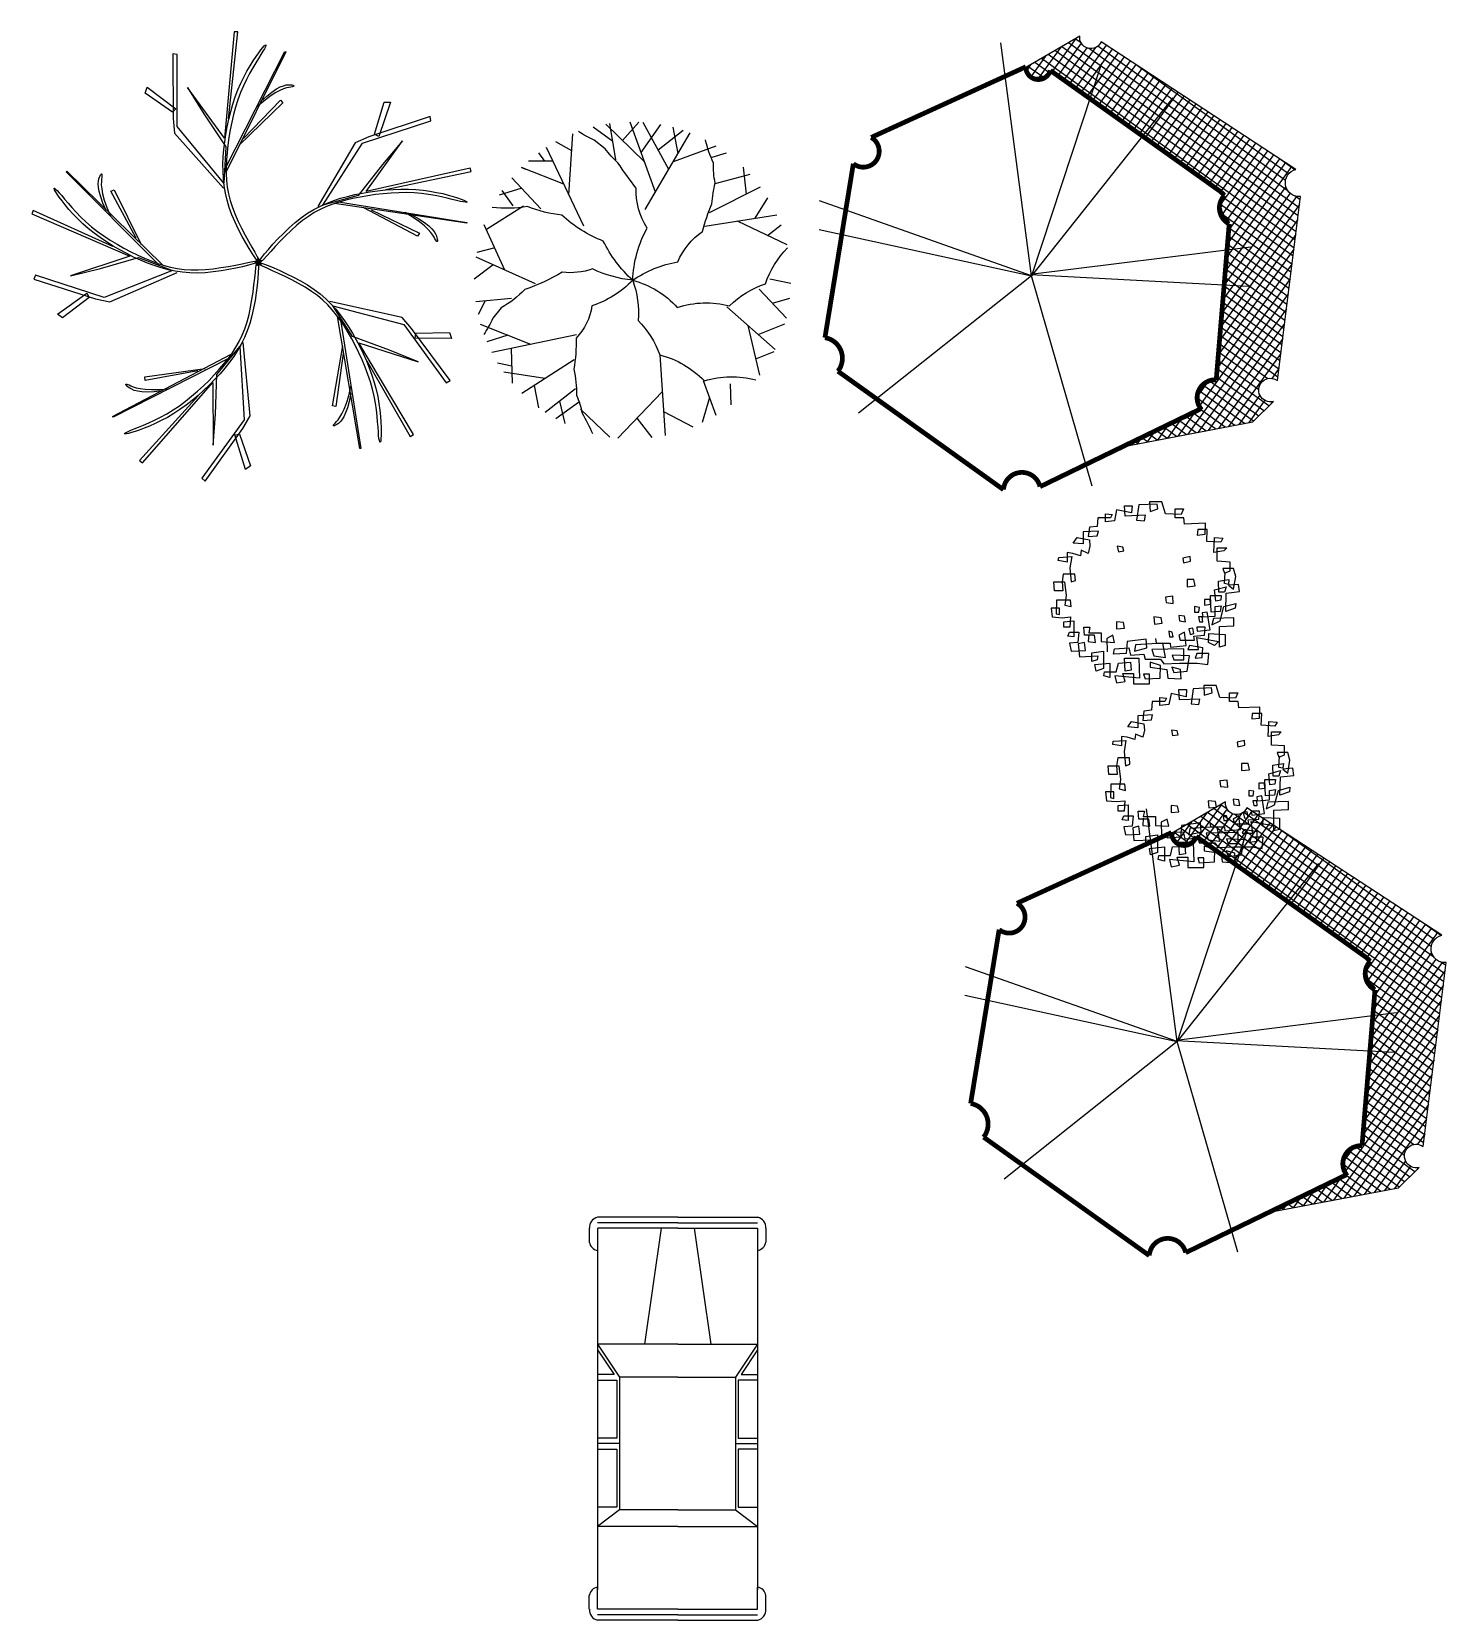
# Model space of a CAD drawing. Header units: millimetres. Extents: x 1505 to 30298, y 3796 to 25980.
# Drawn here: x 17842 to 30298, y 7370 to 21357 of the extents above; entities that cross this region are included whole.
import ezdxf

# ---------------------------------------------------------------- set-up
doc = ezdxf.new("R2010")
doc.units = ezdxf.units.MM
doc.header["$LTSCALE"] = 150
doc.header["$MEASUREMENT"] = 0
doc.layers.add('HAT', color=9, linetype='Continuous')
doc.layers.add('TREE', color=3, linetype='Continuous')
doc.styles.add('ATTR', font='romans.shx', dxfattribs={"width": 0.8, "height": 0.96})

# ---------------------------------------------------------------- blocks, each defined once
blk = doc.blocks.new('2P-E314')
at = {"color": 0}
for points in [[(119.6, 143), (132.4, 161.4), (143.7, 180), (153.6, 199), (162.3, 218.3), (169.8, 238), (176.4, 258.2), (182.2, 278.9), (187.2, 300.1), (191.7, 322), (195.5, 344.2), (198.6, 366.8), (201, 389.6), (202.6, 412.3), (203.4, 434.9), (203.3, 457.2), (202.2, 479), (200.2, 500.3), (197.4, 520.6), (193.9, 539.9), (190.1, 557.9), (186, 574.4), (181.8, 589.1), (177.8, 601.8), (174.2, 612.3), (171, 620.3), (168.4, 626), (166.4, 629.2), (165.1, 630.1), (164.5, 628.5), (164.7, 624.6), (165.6, 618.3), (167.4, 609.7), (170, 598.7), (173.2, 585.7), (176.9, 570.7), (180.6, 554), (184.3, 535.8), (187.6, 516.4), (190.3, 495.8), (192.2, 474.3), (193.1, 452.1), (192.9, 429.4), (191.9, 406.4), (190, 383.4), (187.3, 360.4), (184, 337.8), (180.1, 315.7), (175.7, 294.2), (170.8, 273.7), (165.3, 254), (159.1, 235), (151.9, 216.5), (143.7, 198.6), (134.3, 181), (123.4, 163.6), (111.1, 146.5), (97.1, 129.4), (82, 112.6), (66.2, 96.3), (50.3, 80.8), (34.9, 66.4), (20.5, 53.1), (7.6, 41.4), (-3.2, 31.4), (-11.5, 23.3), (-17.2, 17.3), (-20.4, 13.3), (-21, 11.4), (-19.1, 11.7), (-14.8, 14.2), (-7.9, 18.9), (1.4, 25.9), (13, 35.2), (26.6, 46.5), (41.5, 59.7), (57.4, 74.3), (73.6, 90.3), (89.7, 107.2), (105.2, 124.9)], [(165.9, 251.8), (105.8, 629.2), (103.2, 629.2), (160.7, 240)], [(-219.2, 479.4), (-217.5, 577.8), (-234.9, 583.4), (-233.7, 477.2)], [(-90.8, 180.2), (-104.4, 198.1), (-118.6, 214.6), (-133.6, 229.9), (-149.2, 244.1), (-165.7, 257.4), (-182.8, 269.9), (-200.7, 281.7), (-219.4, 293.1), (-238.8, 304.1), (-258.8, 314.6), (-279.3, 324.5), (-300.2, 333.9), (-321.3, 342.4), (-342.6, 350.2), (-363.8, 356.9), (-384.9, 362.7), (-405.7, 367.3), (-425.9, 370.9), (-445.3, 373.6), (-463.6, 375.5), (-480.6, 376.6), (-495.8, 377.2), (-509.2, 377.4), (-520.3, 377.1), (-528.9, 376.6), (-535.1, 375.9), (-538.8, 375), (-540, 374.1), (-538.7, 373), (-534.9, 371.9), (-528.6, 370.9), (-519.9, 369.9), (-508.7, 369), (-495.3, 368), (-479.9, 366.9), (-462.9, 365.3), (-444.5, 363.2), (-424.9, 360.3), (-404.5, 356.5), (-383.4, 351.7), (-362.1, 345.6), (-340.5, 338.5), (-319, 330.4), (-297.7, 321.5), (-276.7, 311.8), (-256.2, 301.7), (-236.3, 291.1), (-217.3, 280.3), (-199.3, 269.3), (-182.3, 258), (-166.1, 246.2), (-150.8, 233.7), (-136.2, 220.3), (-122.4, 205.9), (-109.3, 190.3), (-96.8, 173.2), (-84.8, 154.6), (-73.5, 135), (-62.9, 115), (-53.1, 95.2), (-44.1, 76), (-36, 58.2), (-28.8, 42.3), (-22.6, 29), (-17.5, 18.6), (-13.5, 11.2), (-10.7, 7), (-9.2, 5.8), (-8.9, 7.7), (-9.9, 12.7), (-12.2, 20.6), (-16, 31.6), (-21.2, 45.6), (-27.8, 61.9), (-35.7, 80.2), (-44.8, 99.8), (-54.9, 120.2), (-66, 140.8), (-78, 160.9)], [(364.5, 357.6), (458.5, 386.3), (458.5, 404.6), (357.9, 370.7)], [(-180, 257.9), (-557.5, 317.3), (-558.3, 314.9), (-170.4, 249.3)], [(267, -79), (607.4, 94.8), (606.6, 97.3), (254.2, -77.7)], [(-191.2, -8.4), (-212.4, -15.7), (-232.5, -24.2), (-251.7, -33.7), (-270, -44.2), (-287.7, -55.7), (-304.9, -68.2), (-321.7, -81.5), (-338.3, -95.8), (-354.7, -110.8), (-370.9, -126.6), (-386.8, -143), (-402.1, -160), (-416.8, -177.5), (-430.7, -195.3), (-443.7, -213.4), (-455.6, -231.7), (-466.5, -250), (-476.2, -268.2), (-484.7, -285.8), (-492.1, -302.6), (-498.5, -318.4), (-503.8, -332.7), (-508, -345.3), (-511.2, -356), (-513.4, -364.4), (-514.6, -370.4), (-515, -374.2), (-514.4, -375.7), (-513, -374.7), (-510.8, -371.5), (-507.9, -365.8), (-504.2, -357.8), (-499.9, -347.5), (-494.9, -335), (-489, -320.8), (-482.2, -305.1), (-474.5, -288.2), (-465.7, -270.5), (-455.8, -252.2), (-444.7, -233.7), (-432.4, -215.2), (-418.9, -197), (-404.6, -179), (-389.5, -161.5), (-373.9, -144.5), (-357.9, -128.1), (-341.7, -112.5), (-325.5, -97.8), (-309.5, -84.1), (-293.5, -71.3), (-277.2, -59.6), (-260.6, -48.9), (-243.4, -39.2), (-225.5, -30.5), (-206.5, -22.8), (-186.4, -16.2), (-165.1, -10.6), (-142.9, -5.9), (-120.6, -2), (-98.7, 1.2), (-77.7, 3.9), (-58.3, 6.1), (-40.9, 8), (-26.3, 9.7), (-14.8, 11.4), (-6.7, 12.9), (-1.8, 14.2), (-0.2, 15.4), (-1.9, 16.3), (-6.9, 16.8), (-15.2, 17), (-26.8, 16.8), (-41.7, 16.2), (-59.3, 15), (-79.1, 13.1), (-100.6, 10.6), (-123.1, 7.2), (-146, 3), (-169, -2.2)], [(-42.9, -162.2), (-42.4, -184.6), (-40.6, -206.3), (-37.5, -227.5), (-33.2, -248.2), (-27.7, -268.6), (-21.2, -288.8), (-13.7, -308.9), (-5.3, -329.1), (4, -349.3), (14, -369.6), (24.7, -389.7), (36.2, -409.5), (48.2, -428.9), (60.9, -447.6), (74.1, -465.6), (87.8, -482.6), (101.9, -498.6), (116.1, -513.4), (130.2, -527), (143.9, -539.3), (156.9, -550.2), (168.9, -559.6), (179.7, -567.6), (188.8, -573.9), (196.1, -578.6), (201.5, -581.6), (205, -583.1), (206.5, -583), (206.1, -581.4), (203.7, -578.3), (199.2, -573.8), (192.7, -567.8), (184.2, -560.5), (173.9, -551.9), (162.2, -541.9), (149.3, -530.6), (135.7, -518), (121.5, -504.2), (107.2, -489.2), (93, -472.9), (79.3, -455.4), (66.1, -437), (53.4, -417.8), (41.4, -398), (30.1, -377.9), (19.5, -357.6), (9.6, -337.4), (0.6, -317.5), (-7.5, -298), (-14.6, -278.8), (-20.8, -259.8), (-25.8, -240.7), (-29.8, -221.3), (-32.5, -201.5), (-33.9, -181.2), (-34, -160), (-32.7, -138), (-30.3, -115.5), (-27.1, -93.1), (-23.4, -71.2), (-19.5, -50.4), (-15.6, -31.2), (-12.1, -14.2), (-9.2, 0.3), (-7.2, 11.7), (-6.1, 19.9), (-5.9, 25), (-6.5, 26.9), (-7.8, 25.6), (-9.9, 21), (-12.7, 13.1), (-16.1, 2), (-20, -12.3), (-24.3, -29.5), (-28.7, -48.9), (-32.9, -70.1), (-36.7, -92.5), (-39.8, -115.7), (-41.9, -139.1)], [(149.2, -68.6), (170.6, -75.1), (191.9, -80.1), (213, -83.7), (234, -85.9), (255.1, -87), (276.3, -87.1), (297.8, -86.2), (319.5, -84.4), (341.7, -81.9), (364.1, -78.6), (386.5, -74.6), (408.9, -69.9), (431, -64.4), (452.8, -58.1), (473.9, -51.1), (494.4, -43.4), (513.9, -34.9), (532.4, -25.9), (549.7, -16.7), (565.6, -7.4), (580, 1.5), (592.7, 10), (603.5, 17.8), (612.4, 24.5), (619.1, 30), (623.7, 34.2), (626.1, 37.1), (626.5, 38.6), (624.8, 38.7), (621.1, 37.3), (615.5, 34.5), (607.8, 30.1), (598.2, 24.3), (586.8, 17.1), (573.7, 9.1), (559, 0.3), (542.8, -8.8), (525.3, -17.9), (506.6, -26.9), (486.7, -35.3), (465.9, -43), (444.3, -49.9), (422.1, -56), (399.6, -61.3), (376.9, -65.9), (354.4, -69.7), (332.1, -72.8), (310.4, -75.2), (289.3, -76.9), (268.9, -77.8), (248.9, -77.7), (229.1, -76.7), (209.5, -74.4), (189.9, -70.9), (170, -65.9), (149.9, -59.5), (129.3, -51.4), (108.7, -42.2), (88.3, -32.3), (68.7, -22), (50.2, -11.8), (33.1, -2.2), (18, 6.5), (5.1, 13.7), (-5.1, 19.1), (-12.6, 22.7), (-17.4, 24.4), (-19.4, 24.5), (-18.5, 22.8), (-14.8, 19.4), (-8.2, 14.3), (1.3, 7.6), (13.8, -0.6), (28.7, -10), (45.8, -20.1), (64.7, -30.7), (84.8, -41.2), (105.9, -51.3), (127.5, -60.6)], [(-515.5, -38.1), (-608.5, -6), (-619.2, -20.8), (-517.9, -52.5)], [(-292.7, -69.2), (-465.9, -409.9), (-463.8, -411.4), (-281.5, -62.8)], [(429, -235.2), (485.4, -315.8), (502.8, -310.1), (439.4, -225)], [(-16.4, -277.4), (254.1, -547.4), (256.2, -545.9), (-19.1, -264.8)], [(-114.9, -479.7), (-174.1, -558.3), (-163.3, -573.1), (-101.9, -486.5)]]:
    blk.add_lwpolyline(points, close=True, dxfattribs=at)
for points in [[(202.5, 390.2), (254.7, 641), (265.2, 638.4), (195.9, 332.8), (344.9, 439.9), (275.6, 381.1), (184.2, 309.3), (156.7, 206.1), (338.3, 322.3), (403.7, 523.5), (416.7, 520.8), (356.6, 340.6), (339.6, 301.4), (152.8, 191.7)], [(-300.4, 335.4), (-522.7, 462.6), (-517, 471.8), (-247.7, 311.5), (-303.6, 486.2), (-269.1, 402.2), (-229, 293), (-139.4, 235), (-193.8, 443.7), (-364.9, 568), (-358.4, 579.6), (-205.5, 466.7), (-173.5, 438.5), (-126.9, 226.9)], [(128, 467.3), (116.2, 488), (105.4, 504.3), (95.6, 516.8), (86.8, 526), (78.8, 532.5), (71.9, 536.8), (65.8, 539.5), (60.7, 541.1), (56.5, 542), (53.3, 542.5), (51.1, 542.4), (50, 541.8), (50, 540.8), (51.1, 539.3), (53.5, 537.5), (57.1, 535.2), (62.1, 532.5), (68.3, 528.7), (75.9, 523.2), (84.9, 515.5), (95.2, 504.7), (106.9, 490.2), (120, 471.4), (134.5, 447.7)], [(142.4, 348.4), (74.4, 489.5), (65.3, 484.3), (148.9, 326.2)], [(-396.7, 288.4), (-419.9, 283.6), (-438.8, 278.4), (-453.7, 272.9), (-465.2, 267.3), (-473.8, 261.8), (-480.1, 256.5), (-484.5, 251.6), (-487.6, 247.2), (-489.8, 243.5), (-491.2, 240.6), (-491.8, 238.5), (-491.6, 237.2), (-490.7, 236.9), (-488.9, 237.6), (-486.4, 239.2), (-483.1, 242), (-479, 245.9), (-473.5, 250.7), (-466, 256.2), (-455.8, 262.3), (-442.3, 268.8), (-425, 275.5), (-403.1, 282.1), (-376, 288.6)], [(-279.2, 265.4), (-434.3, 244.3), (-432.2, 234), (-256.1, 264.7)], [(460.2, 23.6), (476.2, 41.2), (488.4, 56.5), (497.3, 69.7), (503.3, 81), (507, 90.5), (509, 98.5), (509.7, 105), (509.6, 110.4), (509.2, 114.7), (508.6, 117.9), (507.9, 119.9), (507, 120.8), (506, 120.5), (505, 119), (503.9, 116.2), (502.9, 112), (501.8, 106.4), (500.2, 99.3), (497.4, 90.4), (492.7, 79.5), (485.6, 66.3), (475.5, 50.7), (461.7, 32.4), (443.6, 11.3)], [(351.6, -26.8), (464.8, 81.4), (457, 88.5), (332.5, -39.9)], [(-403.6, -159.7), (-593.3, -331.9), (-600.2, -323.6), (-364.6, -117.1), (-548, -116.2), (-457.4, -109.3), (-341.2, -104.9), (-258.4, -37.6), (-473.6, -24.9), (-644.7, -149.2), (-653.7, -139.4), (-499.2, -28.9), (-462.4, -7.2), (-246.8, -28.3)], [(410, -71), (664.6, -43.2), (665.3, -54), (353.3, -82.6), (501.2, -191.1), (423.9, -143.4), (327.3, -78.7), (220.7, -84.4), (387.4, -221.2), (598.8, -221.2), (600.4, -234.5), (410.4, -233), (367.9, -228.9), (205.8, -85.2)], [(-330.4, -161.2), (-358.4, -315.3), (-347.9, -316.4), (-322.7, -139.4)], [(35.4, -410.9), (140.5, -644.5), (130.5, -648.5), (6.9, -360.6), (-50.7, -534.8), (-29.2, -446.5), (2.6, -334.7), (-35.9, -235.1), (-114.5, -435.8), (-49.1, -637), (-61.2, -642.5), (-118.5, -461.4), (-127.8, -419.7), (-41.1, -221.1)], [(-388.7, -265.8), (-391.3, -289.4), (-392.2, -309), (-391.5, -324.9), (-389.8, -337.5), (-387.2, -347.5), (-384.1, -355), (-380.8, -360.8), (-377.6, -365.1), (-374.8, -368.3), (-372.4, -370.5), (-370.6, -371.8), (-369.3, -372), (-368.7, -371.2), (-368.8, -369.3), (-369.6, -366.4), (-371.2, -362.4), (-373.6, -357.3), (-376.5, -350.6), (-379.5, -341.7), (-382.1, -330.1), (-384.1, -315.3), (-385.1, -296.7), (-384.7, -273.9), (-382.4, -246.1)], [(59.4, -341.8), (197.3, -416), (201.6, -406.4), (41.1, -327.7)], [(140.9, -429.5), (162.6, -439.3), (180.9, -446.1), (196.2, -450.5), (208.8, -452.7), (219, -453.3), (227.2, -452.7), (233.7, -451.4), (238.7, -449.6), (242.7, -447.9), (245.5, -446.4), (247.3, -445), (247.8, -443.9), (247.3, -443.1), (245.5, -442.6), (242.5, -442.5), (238.2, -442.8), (232.6, -443.5), (225.3, -444.1), (215.9, -444.2), (204.1, -443.1), (189.4, -440.5), (171.4, -435.7), (149.8, -428.2), (124.1, -417.5)]]:
    blk.add_lwpolyline(points, dxfattribs=at)

msp = doc.modelspace()

# ---------------------------------------------------------------- linework, layer by layer
at = {"color": 9, "lineweight": 25}
for p, q in [((27036, 21298), (26827, 21006)), ((29002, 19807), (26971, 21260)), ((27085, 21256), (27031, 21295)), ((26770, 21143), (26646, 20968)), ((26903, 21220), (26714, 20957)), ((28967, 19523), (26733, 21121)), ((28976, 19594), (26793, 21156)), ((28985, 19665), (26852, 21191)), ((27084, 21257), (26878, 20970)), ((28994, 19736), (26912, 21225)), ((27132, 21216), (26930, 20934)), ((27211, 21218), (26981, 20898)), ((27303, 21239), (27033, 20861)), ((27356, 21204), (27084, 20825)), ((27408, 21170), (27136, 20789)), ((28906, 19953), (27148, 21211)), ((27461, 21136), (27187, 20753)), ((28883, 20047), (27230, 21230)), ((26637, 21065), (26597, 21008)), ((26740, 20962), (26614, 21051)), ((26798, 20997), (26674, 21086)), ((27514, 21101), (27239, 20717)), ((27566, 21067), (27290, 20681)), ((27619, 21032), (27342, 20645)), ((27672, 20998), (27393, 20609)), ((28910, 20105), (27560, 21071)), ((27724, 20963), (27445, 20572)), ((27777, 20929), (27496, 20536)), ((27830, 20894), (27548, 20500)), ((27883, 20860), (27599, 20464)), ((27935, 20825), (27651, 20428)), ((27988, 20791), (27702, 20392)), ((28041, 20756), (27754, 20356)), ((28093, 20722), (27805, 20319)), ((28146, 20687), (27857, 20283)), ((28199, 20653), (27908, 20247)), ((28251, 20618), (27960, 20211)), ((28304, 20584), (28011, 20175)), ((28357, 20549), (28063, 20139)), ((28409, 20515), (28114, 20103)), ((28462, 20480), (28166, 20067)), ((28515, 20446), (28217, 20030)), ((28567, 20411), (28269, 19994)), ((28673, 20342), (28311, 19837)), ((28620, 20377), (28320, 19958)), ((28725, 20308), (28331, 19756)), ((28936, 20170), (28360, 19366)), ((28883, 20205), (28369, 19485)), ((28778, 20274), (28370, 19703)), ((28831, 20239), (28377, 19605)), ((28966, 20142), (28831, 20239)), ((28958, 19452), (28323, 19906)), ((28980, 19907), (28336, 19006)), ((28923, 19935), (28344, 19126)), ((28886, 19993), (28352, 19246)), ((29011, 19878), (28966, 19911)), ((28949, 19381), (28311, 19837)), ((29006, 19836), (28327, 18887)), ((28940, 19310), (28340, 19739)), ((28990, 19704), (28319, 18767)), ((28931, 19239), (28379, 19634)), ((28957, 19442), (28302, 18527)), ((28973, 19573), (28311, 18647)), ((28913, 19097), (28369, 19487)), ((28922, 19168), (28374, 19560)), ((28940, 19311), (28294, 18408)), ((28896, 18955), (28359, 19339)), ((28904, 19026), (28364, 19413)), ((28924, 19180), (28131, 18072)), ((28878, 18813), (28348, 19192)), ((28887, 18884), (28354, 19266)), ((28907, 19049), (28023, 17813)), ((28860, 18671), (28338, 19045)), ((28869, 18742), (28343, 19118)), ((28891, 18918), (28113, 17830)), ((28842, 18529), (28328, 18897)), ((28851, 18600), (28333, 18971)), ((28874, 18787), (28202, 17847)), ((28824, 18387), (28318, 18750)), ((28833, 18458), (28323, 18823)), ((28858, 18656), (28292, 17864)), ((28727, 18302), (28307, 18602)), ((28815, 18316), (28313, 18676)), ((28670, 18266), (28302, 18529)), ((28841, 18524), (28381, 17881)), ((28737, 18063), (28292, 18381)), ((28647, 18205), (28297, 18455)), ((28825, 18393), (28762, 18305)), ((28213, 18295), (28115, 18157)), ((28522, 17908), (28122, 18194)), ((28602, 17928), (28152, 18249)), ((28647, 17973), (28203, 18290)), ((28692, 18018), (28287, 18308)), ((28436, 17891), (28116, 18121)), ((28657, 18158), (28471, 17898)), ((28701, 18112), (28560, 17915)), ((28770, 18101), (28758, 18083)), ((27966, 17950), (27844, 17779)), ((28009, 17810), (27875, 17906)), ((28084, 18007), (27934, 17796)), ((28095, 17826), (27940, 17937)), ((28180, 17843), (28005, 17968)), ((28266, 17859), (28069, 17999)), ((28351, 17875), (28134, 18031)), ((27612, 17780), (27576, 17728)), ((27668, 17745), (27617, 17782)), ((27730, 17836), (27665, 17745)), ((27753, 17762), (27681, 17813)), ((27838, 17778), (27746, 17844)), ((27848, 17893), (27755, 17762)), ((27924, 17794), (27811, 17875)), ((27495, 17723), (27486, 17711)), ((27497, 17713), (27488, 17719)), ((27582, 17729), (27552, 17751)), ((28320, 14554), (28111, 14262)), ((28368, 14513), (28314, 14551)), ((28187, 14477), (27998, 14213)), ((30259, 12850), (28076, 14412)), ((30268, 12921), (28136, 14447)), ((28368, 14514), (28162, 14226)), ((30277, 12992), (28195, 14482)), ((28415, 14472), (28214, 14190)), ((30286, 13063), (28255, 14516)), ((28494, 14474), (28265, 14154)), ((28587, 14495), (28317, 14118)), ((28639, 14461), (28368, 14082)), ((28692, 14426), (28420, 14046)), ((30190, 13209), (28432, 14467)), ((30167, 13303), (28513, 14486)), ((27921, 14321), (27880, 14265)), ((28023, 14218), (27898, 14308)), ((28054, 14399), (27929, 14225)), ((28081, 14254), (27957, 14343)), ((30250, 12779), (28017, 14377)), ((28745, 14392), (28471, 14009)), ((28797, 14357), (28523, 13973)), ((28850, 14323), (28574, 13937)), ((28903, 14288), (28626, 13901)), ((30194, 13361), (28843, 14328)), ((28955, 14254), (28677, 13865)), ((29008, 14220), (28729, 13829)), ((29061, 14185), (28780, 13793)), ((29113, 14151), (28832, 13757)), ((29166, 14116), (28883, 13720)), ((29219, 14082), (28935, 13684)), ((29271, 14047), (28986, 13648)), ((29324, 14013), (29038, 13612)), ((29377, 13978), (29089, 13576)), ((29429, 13944), (29140, 13540)), ((29482, 13909), (29192, 13504)), ((29535, 13875), (29243, 13467)), ((29587, 13840), (29295, 13431)), ((29640, 13806), (29346, 13395)), ((29693, 13771), (29398, 13359)), ((29746, 13737), (29449, 13323)), ((29798, 13702), (29501, 13287)), ((29851, 13668), (29552, 13251)), ((29956, 13599), (29595, 13093)), ((29904, 13633), (29604, 13215)), ((30009, 13564), (29614, 13013)), ((30167, 13461), (29652, 12742)), ((30062, 13530), (29653, 12959)), ((30114, 13495), (29661, 12861)), ((30250, 13398), (30114, 13495)), ((30220, 13426), (29644, 12622)), ((30241, 12708), (29606, 13163)), ((30263, 13163), (29619, 12263)), ((30206, 13192), (29627, 12383)), ((30170, 13249), (29636, 12502)), ((30295, 13134), (30249, 13167)), ((30233, 12637), (29595, 13094)), ((30290, 13092), (29611, 12143)), ((30273, 12961), (29602, 12023)), ((30224, 12566), (29623, 12996)), ((30215, 12495), (29663, 12890)), ((30257, 12830), (29594, 11904)), ((30197, 12353), (29652, 12743)), ((30206, 12424), (29658, 12817)), ((30240, 12699), (29586, 11784)), ((30179, 12212), (29642, 12596)), ((30188, 12282), (29647, 12669)), ((30224, 12567), (29578, 11664)), ((30161, 12070), (29632, 12448)), ((30170, 12141), (29637, 12522)), ((30207, 12436), (29415, 11329)), ((30152, 11999), (29627, 12375)), ((30191, 12305), (29307, 11069)), ((30174, 12174), (29396, 11086)), ((30135, 11857), (29617, 12227)), ((30143, 11928), (29622, 12301)), ((30158, 12043), (29486, 11103)), ((30117, 11715), (29606, 12080)), ((30126, 11786), (29612, 12154)), ((30142, 11912), (29575, 11120)), ((30099, 11573), (29596, 11933)), ((30108, 11644), (29601, 12006)), ((29953, 11522), (29586, 11785)), ((30010, 11559), (29591, 11859)), ((30125, 11781), (29665, 11137)), ((30021, 11319), (29576, 11638)), ((29931, 11461), (29581, 11711)), ((30109, 11650), (30045, 11561)), ((29497, 11551), (29398, 11414)), ((29885, 11184), (29436, 11506)), ((29930, 11229), (29487, 11547)), ((29976, 11274), (29570, 11564)), ((29720, 11148), (29400, 11377)), ((29805, 11164), (29405, 11450)), ((29941, 11415), (29754, 11154)), ((29984, 11368), (29844, 11171)), ((30054, 11357), (30041, 11340)), ((29250, 11206), (29128, 11035)), ((29368, 11263), (29217, 11052)), ((29378, 11083), (29224, 11194)), ((29464, 11099), (29288, 11225)), ((29549, 11115), (29353, 11256)), ((29635, 11132), (29417, 11287)), ((29014, 11093), (28949, 11001)), ((29037, 11018), (28965, 11069)), ((29122, 11034), (29030, 11100)), ((29132, 11150), (29038, 11018)), ((29207, 11050), (29094, 11131)), ((29293, 11067), (29159, 11162)), ((28778, 10979), (28770, 10967)), ((28780, 10969), (28771, 10976)), ((28866, 10986), (28836, 11007)), ((28896, 11036), (28859, 10984)), ((28951, 11002), (28900, 11038))]:
    msp.add_line(p, q, dxfattribs=at)
at = {"color": 0, "lineweight": 25}
for p, q in [((26645, 19209), (26375, 21259)), ((27263, 21078), (26645, 19209)), ((27891, 20776), (26645, 19209)), ((26645, 19209), (24780, 19867)), ((24775, 19617), (26645, 19209)), ((28577, 19461), (26636, 19218)), ((26645, 19209), (25122, 17997)), ((26636, 19218), (28556, 19117)), ((27179, 17355), (26645, 19209)), ((27928, 12465), (27659, 14515)), ((28547, 14335), (27928, 12465)), ((29174, 14033), (27928, 12465)), ((27928, 12465), (26064, 13123)), ((26058, 12873), (27928, 12465)), ((29861, 12718), (27919, 12474)), ((27928, 12465), (26405, 11253)), ((27919, 12474), (29840, 12373)), ((28462, 10611), (27928, 12465))]:
    msp.add_line(p, q, dxfattribs=at)
at = {"lineweight": 25}
for p, q in [((27685, 17218), (27690, 17134)), ((27793, 17218), (27685, 17218)), ((27827, 17113), (27793, 17218)), ((27230, 17078), (27225, 17001)), ((27342, 17078), (27230, 17078)), ((27298, 17113), (27357, 17106)), ((27298, 17043), (27298, 17113)), ((27357, 17106), (27342, 17078)), ((27396, 17148), (27377, 17050)), ((27528, 17120), (27396, 17148)), ((27465, 17183), (27533, 17183)), ((27470, 17092), (27465, 17183)), ((27651, 17099), (27470, 17092)), ((27533, 17183), (27528, 17120)), ((27592, 17190), (27572, 17057)), ((27754, 17197), (27592, 17190)), ((27641, 17050), (27651, 17099)), ((27690, 17134), (27758, 17155)), ((27758, 17155), (27754, 17197)), ((27964, 17106), (27827, 17113)), ((27910, 17155), (27984, 17155)), ((27910, 17078), (27910, 17155)), ((27988, 17078), (27910, 17078)), ((27984, 17155), (27964, 17106)), ((27993, 17022), (27988, 17078)), ((27235, 16960), (27102, 16953)), ((27102, 16953), (27102, 16848)), ((27156, 16994), (27146, 16911)), ((27225, 17001), (27156, 16994)), ((27225, 16918), (27235, 16960)), ((27377, 17050), (27298, 17043)), ((27572, 17057), (27641, 17050)), ((28179, 17029), (27993, 17022)), ((28111, 16973), (28106, 16925)), ((28106, 16925), (28175, 16932)), ((28194, 16973), (28111, 16973)), ((28175, 16932), (28179, 17029)), ((28189, 16869), (28194, 16973)), ((27014, 16855), (27049, 16904)), ((27102, 16848), (27014, 16855)), ((27049, 16904), (27156, 16883)), ((27083, 16792), (27078, 16743)), ((27146, 16764), (27083, 16792)), ((27146, 16911), (27225, 16918)), ((27161, 16827), (27146, 16764)), ((27156, 16883), (27161, 16827)), ((27450, 16820), (27401, 16827)), ((27401, 16827), (27411, 16778)), ((27411, 16778), (27460, 16785)), ((27460, 16785), (27450, 16820)), ((28312, 16862), (28189, 16869)), ((28253, 16771), (28258, 16904)), ((28341, 16785), (28253, 16771)), ((28258, 16904), (28331, 16897)), ((28282, 16813), (28365, 16813)), ((28282, 16694), (28282, 16813)), ((28331, 16897), (28312, 16862)), ((28365, 16813), (28341, 16785)), ((26882, 16701), (26887, 16729)), ((26960, 16687), (26882, 16701)), ((26887, 16729), (27000, 16736)), ((27009, 16764), (26960, 16771)), ((26960, 16771), (26960, 16687)), ((27000, 16736), (26985, 16638)), ((27078, 16743), (27009, 16764)), ((28042, 16736), (27979, 16722)), ((27979, 16722), (27984, 16680)), ((27984, 16680), (28047, 16694)), ((28047, 16694), (28042, 16736)), ((28395, 16687), (28282, 16694)), ((28395, 16610), (28395, 16687)), ((26843, 16512), (26936, 16512)), ((26848, 16435), (26843, 16512)), ((26926, 16582), (26916, 16512)), ((26916, 16512), (26921, 16435)), ((27029, 16582), (26926, 16582)), ((26936, 16512), (26951, 16393)), ((26985, 16638), (26995, 16512)), ((26995, 16512), (27034, 16526)), ((27034, 16526), (27029, 16582)), ((28077, 16533), (28018, 16533)), ((28018, 16533), (28018, 16470)), ((28086, 16477), (28077, 16533)), ((28292, 16519), (28385, 16533)), ((28297, 16421), (28292, 16519)), ((28331, 16631), (28346, 16589)), ((28424, 16631), (28331, 16631)), ((28346, 16589), (28395, 16610)), ((28346, 16498), (28351, 16596)), ((28385, 16533), (28380, 16491)), ((28444, 16561), (28424, 16631)), ((28424, 16449), (28444, 16561)), ((26921, 16435), (26848, 16435)), ((26951, 16393), (26941, 16309)), ((27891, 16386), (27827, 16379)), ((27827, 16379), (27832, 16330)), ((27895, 16323), (27891, 16386)), ((28018, 16470), (28086, 16477)), ((28223, 16393), (28316, 16393)), ((28228, 16246), (28223, 16393)), ((28258, 16442), (28361, 16470)), ((28268, 16344), (28258, 16442)), ((28346, 16421), (28297, 16421)), ((28316, 16393), (28312, 16351)), ((28380, 16491), (28346, 16498)), ((28361, 16470), (28346, 16421)), ((28356, 16253), (28361, 16414)), ((28361, 16414), (28478, 16428)), ((28468, 16491), (28380, 16484)), ((28380, 16484), (28424, 16449)), ((28478, 16428), (28468, 16491)), ((26818, 16281), (26828, 16204)), ((26892, 16281), (26818, 16281)), ((26867, 16351), (26863, 16232)), ((26863, 16232), (26892, 16225)), ((26990, 16351), (26867, 16351)), ((26892, 16225), (26892, 16281)), ((26941, 16309), (26995, 16295)), ((26995, 16295), (26990, 16351)), ((27832, 16330), (27895, 16323)), ((28126, 16288), (28082, 16295)), ((28082, 16295), (28082, 16246)), ((28082, 16246), (28121, 16246)), ((28121, 16246), (28126, 16288)), ((28194, 16246), (28150, 16239)), ((28150, 16239), (28155, 16204)), ((28219, 16358), (28170, 16358)), ((28170, 16358), (28170, 16309)), ((28170, 16309), (28223, 16316)), ((28219, 16092), (28194, 16246)), ((28223, 16316), (28219, 16358)), ((28307, 16253), (28228, 16246)), ((28263, 16295), (28316, 16302)), ((28263, 16211), (28263, 16295)), ((28312, 16351), (28268, 16344)), ((28316, 16302), (28307, 16253)), ((28307, 16169), (28341, 16295)), ((28341, 16295), (28444, 16323)), ((28439, 16281), (28356, 16253)), ((28444, 16323), (28439, 16281)), ((26828, 16204), (26916, 16197)), ((26916, 16197), (26990, 16204)), ((26931, 16162), (27019, 16169)), ((26931, 16113), (26931, 16162)), ((26985, 16113), (26931, 16113)), ((26990, 16204), (26985, 16113)), ((27019, 16169), (27019, 16029)), ((27107, 16113), (27161, 16113)), ((27112, 16043), (27107, 16113)), ((27161, 16113), (27151, 16064)), ((27455, 16155), (27396, 16162)), ((27396, 16162), (27396, 16099)), ((27396, 16099), (27465, 16106)), ((27465, 16106), (27455, 16155)), ((27788, 16197), (27724, 16204)), ((27724, 16204), (27729, 16141)), ((27729, 16141), (27798, 16148)), ((27798, 16148), (27788, 16197)), ((27993, 16211), (27944, 16218)), ((27944, 16218), (27949, 16169)), ((27949, 16169), (28003, 16162)), ((28003, 16162), (27993, 16211)), ((28067, 16106), (28033, 16099)), ((28033, 16099), (28042, 16050)), ((28077, 16057), (28067, 16106)), ((28101, 16113), (28106, 16078)), ((28175, 16113), (28101, 16113)), ((28106, 16078), (28219, 16092)), ((28150, 16204), (28116, 16204)), ((28116, 16204), (28126, 16162)), ((28126, 16162), (28155, 16162)), ((28155, 16162), (28150, 16204)), ((28155, 16204), (28263, 16211)), ((28170, 16043), (28175, 16113)), ((28248, 16190), (28233, 16134)), ((28233, 16134), (28307, 16169)), ((28429, 16197), (28248, 16190)), ((28302, 16120), (28429, 16127)), ((28302, 15938), (28302, 16120)), ((28429, 16127), (28429, 16197)), ((26965, 16036), (26980, 16071)), ((27019, 16029), (26965, 16036)), ((26980, 16071), (27063, 16071)), ((27053, 15980), (26980, 15973)), ((26980, 15973), (26995, 15903)), ((27063, 16071), (27053, 15980)), ((27112, 15980), (27058, 15966)), ((27058, 15966), (27068, 15854)), ((27200, 16043), (27112, 16043)), ((27122, 15910), (27112, 15980)), ((27151, 16050), (27146, 15987)), ((27146, 15987), (27210, 15980)), ((27151, 16064), (27259, 16064)), ((27210, 15980), (27200, 16043)), ((27259, 16064), (27259, 15987)), ((27259, 15987), (27377, 15980)), ((27362, 16043), (27308, 16015)), ((27308, 16015), (27313, 15896)), ((27377, 15980), (27362, 16043)), ((27489, 15987), (27479, 15882)), ((27656, 16008), (27489, 15987)), ((27563, 15959), (27553, 15903)), ((27802, 15973), (27563, 15959)), ((27661, 15931), (27656, 16008)), ((27739, 16015), (27744, 15973)), ((27744, 15973), (27866, 15973)), ((27827, 15847), (27802, 15973)), ((27886, 16071), (27856, 16078)), ((27856, 16078), (27861, 16029)), ((27861, 16029), (27895, 16029)), ((27866, 15973), (27871, 15938)), ((27871, 15938), (28008, 15952)), ((27895, 16029), (27886, 16071)), ((27993, 16071), (27944, 16043)), ((27944, 16043), (27954, 16001)), ((27954, 16001), (28082, 16001)), ((28008, 15952), (27993, 16071)), ((28037, 15952), (28023, 15917)), ((28155, 15931), (28037, 15952)), ((28042, 16050), (28077, 16057)), ((28077, 16036), (28170, 16043)), ((28082, 16001), (28077, 16036)), ((28101, 16022), (28292, 15987)), ((28116, 15917), (28101, 16022)), ((28204, 15980), (28209, 16057)), ((28258, 15952), (28204, 15980)), ((28209, 16057), (28351, 16050)), ((28292, 15987), (28258, 15952)), ((28351, 15952), (28302, 15938)), ((28351, 16050), (28351, 15952)), ((26995, 15903), (27122, 15910)), ((27068, 15854), (27230, 15861)), ((27176, 15889), (27279, 15903)), ((27176, 15812), (27176, 15889)), ((27225, 15826), (27176, 15812)), ((27230, 15861), (27225, 15826)), ((27279, 15903), (27279, 15749)), ((27367, 15875), (27377, 15924)), ((27479, 15882), (27367, 15875)), ((27377, 15924), (27504, 15931)), ((27411, 15798), (27519, 15805)), ((27465, 15840), (27592, 15840)), ((27470, 15728), (27465, 15840)), ((27504, 15931), (27519, 15868)), ((27519, 15868), (27636, 15875)), ((27519, 15805), (27523, 15735)), ((27553, 15903), (27661, 15931)), ((27592, 15840), (27597, 15665)), ((27636, 15875), (27646, 15833)), ((27646, 15833), (27783, 15833)), ((27690, 15805), (27690, 15763)), ((27783, 15777), (27690, 15805)), ((27988, 15924), (27705, 15917)), ((27705, 15917), (27724, 15861)), ((27724, 15861), (27827, 15847)), ((27783, 15833), (27812, 15791)), ((27886, 15868), (27900, 15826)), ((28037, 15861), (27886, 15868)), ((27900, 15826), (27988, 15826)), ((27988, 15826), (27988, 15924)), ((28018, 15728), (28037, 15861)), ((28023, 15917), (28116, 15917)), ((28101, 15882), (28086, 15840)), ((28086, 15840), (28150, 15847)), ((28209, 15882), (28101, 15882)), ((28150, 15847), (28155, 15931)), ((28199, 15784), (28209, 15882)), ((27205, 15784), (27337, 15798)), ((27215, 15728), (27205, 15784)), ((27279, 15749), (27215, 15728)), ((27284, 15686), (27288, 15721)), ((27337, 15672), (27284, 15686)), ((27288, 15721), (27391, 15721)), ((27337, 15798), (27337, 15672)), ((27381, 15686), (27396, 15623)), ((27597, 15665), (27381, 15686)), ((27391, 15721), (27411, 15798)), ((27450, 15707), (27543, 15707)), ((27470, 15637), (27450, 15707)), ((27523, 15735), (27470, 15728)), ((27543, 15707), (27543, 15616)), ((27631, 15700), (27646, 15658)), ((27685, 15700), (27631, 15700)), ((27646, 15658), (27778, 15665)), ((27685, 15616), (27685, 15700)), ((27690, 15763), (27837, 15742)), ((27778, 15665), (27783, 15777)), ((27812, 15791), (27949, 15798)), ((27837, 15742), (27847, 15665)), ((27847, 15665), (27964, 15658)), ((27881, 15763), (27900, 15714)), ((27959, 15742), (27881, 15763)), ((27900, 15714), (28018, 15728)), ((27949, 15798), (28106, 15798)), ((27964, 15658), (27959, 15742)), ((28106, 15798), (28199, 15784)), ((27396, 15623), (27470, 15637)), ((27543, 15616), (27685, 15616)), ((27875, 15530), (27855, 15432)), ((28007, 15502), (27875, 15530)), ((27943, 15565), (28012, 15565)), ((27948, 15474), (27943, 15565)), ((28012, 15565), (28007, 15502)), ((28071, 15572), (28051, 15439)), ((28232, 15579), (28071, 15572)), ((28164, 15600), (28168, 15516)), ((28271, 15600), (28164, 15600)), ((28168, 15516), (28237, 15537)), ((28237, 15537), (28232, 15579)), ((28305, 15495), (28271, 15600)), ((28389, 15537), (28462, 15537)), ((28389, 15460), (28389, 15537)), ((28462, 15537), (28443, 15488)), ((27708, 15460), (27703, 15383)), ((27821, 15460), (27708, 15460)), ((27777, 15495), (27836, 15488)), ((27777, 15425), (27777, 15495)), ((27855, 15432), (27777, 15425)), ((27836, 15488), (27821, 15460)), ((28129, 15481), (27948, 15474)), ((28051, 15439), (28119, 15432)), ((28119, 15432), (28129, 15481)), ((28443, 15488), (28305, 15495)), ((28467, 15460), (28389, 15460)), ((28472, 15404), (28467, 15460)), ((28658, 15411), (28472, 15404)), ((28653, 15313), (28658, 15411)), ((27493, 15236), (27527, 15285)), ((27527, 15285), (27635, 15264)), ((27713, 15341), (27581, 15334)), ((27581, 15334), (27581, 15229)), ((27635, 15376), (27625, 15292)), ((27625, 15292), (27703, 15299)), ((27703, 15383), (27635, 15376)), ((27635, 15264), (27640, 15208)), ((27703, 15299), (27713, 15341)), ((28589, 15355), (28585, 15306)), ((28585, 15306), (28653, 15313)), ((28673, 15355), (28589, 15355)), ((28668, 15250), (28673, 15355)), ((28790, 15243), (28668, 15250)), ((28731, 15152), (28736, 15285)), ((28736, 15285), (28810, 15278)), ((28810, 15278), (28790, 15243)), ((27361, 15082), (27366, 15110)), ((27366, 15110), (27478, 15117)), ((27488, 15145), (27439, 15152)), ((27439, 15152), (27439, 15068)), ((27478, 15117), (27463, 15019)), ((27556, 15124), (27488, 15145)), ((27581, 15229), (27493, 15236)), ((27561, 15173), (27556, 15124)), ((27625, 15145), (27561, 15173)), ((27640, 15208), (27625, 15145)), ((27929, 15201), (27880, 15208)), ((27880, 15208), (27889, 15159)), ((27889, 15159), (27938, 15166)), ((27938, 15166), (27929, 15201)), ((28521, 15117), (28457, 15103)), ((28526, 15075), (28521, 15117)), ((28820, 15166), (28731, 15152)), ((28761, 15194), (28844, 15194)), ((28761, 15075), (28761, 15194)), ((28844, 15194), (28820, 15166)), ((27439, 15068), (27361, 15082)), ((27463, 15019), (27473, 14893)), ((28457, 15103), (28462, 15061)), ((28462, 15061), (28526, 15075)), ((28873, 15068), (28761, 15075)), ((28810, 15012), (28824, 14970)), ((28903, 15012), (28810, 15012)), ((28824, 14970), (28873, 14991)), ((28824, 14879), (28829, 14977)), ((28873, 14991), (28873, 15068)), ((28922, 14942), (28903, 15012)), ((27322, 14893), (27415, 14893)), ((27326, 14816), (27322, 14893)), ((27405, 14963), (27395, 14893)), ((27395, 14893), (27400, 14816)), ((27508, 14963), (27405, 14963)), ((27415, 14893), (27429, 14774)), ((27473, 14893), (27512, 14907)), ((27512, 14907), (27508, 14963)), ((28555, 14914), (28496, 14914)), ((28496, 14914), (28496, 14851)), ((28496, 14851), (28565, 14858)), ((28565, 14858), (28555, 14914)), ((28736, 14823), (28839, 14851)), ((28771, 14900), (28864, 14914)), ((28775, 14802), (28771, 14900)), ((28859, 14872), (28824, 14879)), ((28839, 14851), (28824, 14802)), ((28864, 14914), (28859, 14872)), ((28947, 14872), (28859, 14865)), ((28859, 14865), (28903, 14830)), ((28903, 14830), (28922, 14942)), ((28957, 14809), (28947, 14872)), ((27400, 14816), (27326, 14816)), ((27346, 14733), (27341, 14614)), ((27468, 14733), (27346, 14733)), ((27429, 14774), (27419, 14691)), ((27419, 14691), (27473, 14677)), ((27473, 14677), (27468, 14733)), ((28369, 14768), (28305, 14761)), ((28305, 14761), (28310, 14712)), ((28310, 14712), (28374, 14705)), ((28374, 14705), (28369, 14768)), ((28697, 14740), (28648, 14740)), ((28648, 14740), (28648, 14691)), ((28648, 14691), (28702, 14698)), ((28702, 14698), (28697, 14740)), ((28702, 14774), (28795, 14774)), ((28707, 14628), (28702, 14774)), ((28746, 14726), (28736, 14823)), ((28790, 14733), (28746, 14726)), ((28824, 14802), (28775, 14802)), ((28795, 14774), (28790, 14733)), ((28820, 14677), (28922, 14705)), ((28834, 14635), (28839, 14795)), ((28839, 14795), (28957, 14809)), ((28922, 14705), (28917, 14663)), ((27297, 14663), (27307, 14586)), ((27370, 14663), (27297, 14663)), ((27307, 14586), (27395, 14579)), ((27341, 14614), (27370, 14607)), ((27370, 14607), (27370, 14663)), ((27395, 14579), (27468, 14586)), ((27410, 14544), (27498, 14551)), ((27468, 14586), (27463, 14495)), ((27498, 14551), (27498, 14411)), ((28266, 14579), (28203, 14586)), ((28203, 14586), (28208, 14523)), ((28276, 14530), (28266, 14579)), ((28472, 14593), (28423, 14600)), ((28423, 14600), (28428, 14551)), ((28428, 14551), (28482, 14544)), ((28482, 14544), (28472, 14593)), ((28604, 14670), (28560, 14677)), ((28560, 14677), (28560, 14628)), ((28560, 14628), (28599, 14628)), ((28629, 14586), (28594, 14586)), ((28594, 14586), (28604, 14544)), ((28599, 14628), (28604, 14670)), ((28673, 14628), (28629, 14621)), ((28629, 14621), (28633, 14586)), ((28633, 14544), (28629, 14586)), ((28633, 14586), (28741, 14593)), ((28697, 14474), (28673, 14628)), ((28785, 14635), (28707, 14628)), ((28727, 14572), (28712, 14516)), ((28712, 14516), (28785, 14551)), ((28908, 14579), (28727, 14572)), ((28741, 14677), (28795, 14684)), ((28741, 14593), (28741, 14677)), ((28795, 14684), (28785, 14635)), ((28785, 14551), (28820, 14677)), ((28917, 14663), (28834, 14635)), ((28908, 14509), (28908, 14579)), ((27410, 14495), (27410, 14544)), ((27463, 14495), (27410, 14495)), ((27444, 14418), (27459, 14453)), ((27498, 14411), (27444, 14418)), ((27459, 14453), (27542, 14453)), ((27542, 14453), (27532, 14362)), ((27586, 14495), (27640, 14495)), ((27591, 14425), (27586, 14495)), ((27679, 14425), (27591, 14425)), ((27630, 14432), (27625, 14369)), ((27640, 14495), (27630, 14446)), ((27630, 14446), (27738, 14446)), ((27689, 14362), (27679, 14425)), ((27738, 14446), (27738, 14369)), ((27840, 14425), (27787, 14397)), ((27855, 14362), (27840, 14425)), ((27933, 14537), (27875, 14544)), ((27875, 14544), (27875, 14481)), ((27875, 14481), (27943, 14488)), ((27943, 14488), (27933, 14537)), ((28208, 14523), (28276, 14530)), ((28364, 14453), (28335, 14460)), ((28335, 14460), (28340, 14411)), ((28340, 14411), (28374, 14411)), ((28374, 14411), (28364, 14453)), ((28472, 14453), (28423, 14425)), ((28423, 14425), (28433, 14383)), ((28487, 14334), (28472, 14453)), ((28545, 14488), (28511, 14481)), ((28511, 14481), (28521, 14432)), ((28521, 14432), (28555, 14439)), ((28555, 14439), (28545, 14488)), ((28555, 14418), (28648, 14425)), ((28560, 14383), (28555, 14418)), ((28580, 14495), (28585, 14460)), ((28653, 14495), (28580, 14495)), ((28585, 14460), (28697, 14474)), ((28604, 14544), (28633, 14544)), ((28648, 14425), (28653, 14495)), ((28682, 14362), (28687, 14439)), ((28687, 14439), (28829, 14432)), ((28780, 14502), (28908, 14509)), ((28780, 14320), (28780, 14502)), ((28829, 14432), (28829, 14334)), ((27532, 14362), (27459, 14355)), ((27459, 14355), (27473, 14285)), ((27473, 14285), (27601, 14292)), ((27591, 14362), (27537, 14348)), ((27537, 14348), (27547, 14236)), ((27601, 14292), (27591, 14362)), ((27625, 14369), (27689, 14362)), ((27654, 14271), (27757, 14285)), ((27654, 14194), (27654, 14271)), ((27738, 14369), (27855, 14362)), ((27757, 14285), (27757, 14131)), ((27787, 14397), (27791, 14278)), ((27845, 14257), (27855, 14306)), ((27855, 14306), (27982, 14313)), ((27968, 14369), (27958, 14264)), ((28134, 14390), (27968, 14369)), ((27982, 14313), (27997, 14250)), ((28041, 14341), (28031, 14285)), ((28031, 14285), (28139, 14313)), ((28281, 14355), (28041, 14341)), ((28139, 14313), (28134, 14390)), ((28467, 14306), (28183, 14299)), ((28183, 14299), (28203, 14243)), ((28217, 14397), (28222, 14355)), ((28222, 14355), (28345, 14355)), ((28305, 14229), (28281, 14355)), ((28345, 14355), (28350, 14320)), ((28350, 14320), (28487, 14334)), ((28433, 14383), (28560, 14383)), ((28467, 14208), (28467, 14306)), ((28516, 14334), (28501, 14299)), ((28501, 14299), (28594, 14299)), ((28633, 14313), (28516, 14334)), ((28580, 14404), (28771, 14369)), ((28594, 14299), (28580, 14404)), ((28629, 14229), (28633, 14313)), ((28736, 14334), (28682, 14362)), ((28771, 14369), (28736, 14334)), ((28829, 14334), (28780, 14320)), ((27547, 14236), (27708, 14243)), ((27703, 14208), (27654, 14194)), ((27684, 14166), (27816, 14180)), ((27694, 14110), (27684, 14166)), ((27757, 14131), (27694, 14110)), ((27708, 14243), (27703, 14208)), ((27816, 14180), (27816, 14054)), ((27958, 14264), (27845, 14257)), ((27870, 14103), (27889, 14180)), ((27889, 14180), (27997, 14187)), ((27943, 14222), (28071, 14222)), ((27948, 14110), (27943, 14222)), ((27997, 14250), (28115, 14257)), ((27997, 14187), (28002, 14117)), ((28071, 14222), (28075, 14047)), ((28115, 14257), (28124, 14215)), ((28124, 14215), (28261, 14215)), ((28168, 14187), (28168, 14145)), ((28261, 14159), (28168, 14187)), ((28168, 14145), (28315, 14124)), ((28203, 14243), (28305, 14229)), ((28257, 14047), (28261, 14159)), ((28261, 14215), (28291, 14173)), ((28291, 14173), (28428, 14180)), ((28359, 14145), (28379, 14096)), ((28438, 14124), (28359, 14145)), ((28364, 14250), (28379, 14208)), ((28516, 14243), (28364, 14250)), ((28379, 14208), (28467, 14208)), ((28428, 14180), (28585, 14180)), ((28496, 14110), (28516, 14243)), ((28580, 14264), (28565, 14222)), ((28565, 14222), (28629, 14229)), ((28687, 14264), (28580, 14264)), ((28585, 14180), (28678, 14166)), ((28678, 14166), (28687, 14264)), ((27762, 14068), (27767, 14103)), ((27816, 14054), (27762, 14068)), ((27767, 14103), (27870, 14103)), ((27860, 14068), (27875, 14005)), ((28075, 14047), (27860, 14068)), ((27875, 14005), (27948, 14019)), ((27929, 14089), (28022, 14089)), ((27948, 14019), (27929, 14089)), ((28002, 14117), (27948, 14110)), ((28022, 14089), (28022, 13998)), ((28022, 13998), (28164, 13998)), ((28110, 14082), (28124, 14040)), ((28164, 14082), (28110, 14082)), ((28124, 14040), (28257, 14047)), ((28164, 13998), (28164, 14082)), ((28315, 14124), (28325, 14047)), ((28325, 14047), (28443, 14040)), ((28379, 14096), (28496, 14110)), ((28443, 14040), (28438, 14124))]:
    msp.add_line(p, q, dxfattribs=at)
for p, q in [((23530, 10918), (22824, 10918)), ((23530, 10918), (24235, 10918)), ((22752, 10821), (22752, 10699)), ((23530, 10870), (22825, 10870)), ((22825, 10821), (22825, 10627)), ((23530, 10821), (22826, 10821)), ((23384, 10821), (23238, 9800)), ((23530, 10870), (24234, 10870)), ((23530, 10821), (24233, 10821)), ((23676, 10821), (23821, 9800)), ((24234, 10821), (24234, 10627)), ((24307, 10821), (24307, 10699)), ((22825, 10627), (22825, 7638)), ((24234, 10627), (24234, 7638)), ((22825, 9800), (23019, 9509)), ((23530, 9800), (22825, 9800)), ((23530, 9800), (24234, 9800)), ((24234, 9800), (24040, 9509)), ((22825, 9752), (22971, 9533)), ((24234, 9752), (24089, 9533)), ((22971, 9533), (22825, 9533)), ((24089, 9533), (24234, 9533)), ((22825, 9484), (22995, 9484)), ((22995, 9484), (22995, 8974)), ((23530, 9509), (23019, 9509)), ((23019, 9509), (23019, 8342)), ((23530, 9509), (24040, 9509)), ((24040, 9509), (24040, 8342)), ((24234, 9484), (24064, 9484)), ((24064, 9484), (24064, 8974)), ((22995, 8974), (22825, 8974)), ((24064, 8974), (24234, 8974)), ((23019, 8926), (22825, 8926)), ((22825, 8877), (22995, 8877)), ((22995, 8877), (22995, 8367)), ((24040, 8926), (24234, 8926)), ((24234, 8877), (24064, 8877)), ((24064, 8877), (24064, 8367)), ((22995, 8367), (22825, 8367)), ((23019, 8342), (22825, 8197)), ((23530, 8342), (23019, 8342)), ((23530, 8342), (24040, 8342)), ((24040, 8342), (24234, 8197)), ((24064, 8367), (24234, 8367)), ((23530, 8197), (22825, 8197)), ((23530, 8197), (24234, 8197)), ((22752, 7468), (22752, 7589)), ((22825, 7468), (22825, 7662)), ((24234, 7468), (24234, 7662)), ((24307, 7468), (24307, 7589)), ((23530, 7419), (22825, 7419)), ((23530, 7468), (22826, 7468)), ((23530, 7468), (24233, 7468)), ((23530, 7419), (24234, 7419)), ((23530, 7370), (22824, 7370)), ((23530, 7370), (24235, 7370))]:
    msp.add_line(p, q)
at = {"color": 9, "lineweight": 25}
msp.add_lwpolyline([(26582, 21033, 0.590213), (26812, 21016), (28341, 19944, 0.384312), (28383, 19691), (28287, 18308, 0.656468), (28152, 18040), (27459, 17706), (28595, 17922), (28777, 18102, -1.580419), (28811, 18286), (29015, 19905, -0.932103), (28975, 20145), (27259, 21268, -0.867993), (27071, 21319)], format="xyb", close=True, dxfattribs=at)
at = {"color": 0, "lineweight": 25, "const_width": 41.9}
for points in [[(28307, 19952), (26812, 21016, -0.87835), (26596, 21048), (25234, 20426, -1.08251), (25077, 20195), (24827, 18663, -0.572261), (24941, 18368), (26399, 17325, -0.858996), (26721, 17351), (28137, 18037, -0.641787), (28273, 18292), (28387, 19664, -0.502365), (28346, 19917)], [(29591, 13208), (28096, 14272, -0.87835), (27879, 14305), (26518, 13683, -1.08251), (26361, 13451), (26110, 11920, -0.572261), (26224, 11624), (27683, 10581, -0.858996), (28004, 10607), (29420, 11293, -0.641787), (29557, 11548), (29671, 12921, -0.502365), (29629, 13173)]]:
    msp.add_lwpolyline(points, format="xyb", close=True, dxfattribs=at)
at = {"color": 0, "lineweight": 25}
msp.add_lwpolyline([(27865, 14289, 0.590213), (28096, 14272), (29625, 13200, 0.384312), (29667, 12947), (29571, 11564, 0.656468), (29436, 11296), (28743, 10962), (29879, 11178), (30060, 11358, -1.580419), (30095, 11542), (30298, 13161, -0.932103), (30259, 13401), (28542, 14524, -0.867993), (28355, 14575)], format="xyb", close=True, dxfattribs=at)
for centre, radius, start, end in [((22844, 10828), 92.2, 101.9057, 184.3545), ((24215, 10828), 92.2, 355.6455, 78.0943), ((22837, 10712), 85.9, 188.13, 261.8699), ((24222, 10712), 85.9, 278.1301, 351.87), ((22837, 7577), 85.9, 98.1301, 171.87), ((24222, 7577), 85.9, 8.13, 81.8699), ((22844, 7461), 92.2, 175.6455, 258.0943), ((24215, 7461), 92.2, 281.9057, 4.3545)]:
    msp.add_arc(centre, radius, start, end)
at = {"layer": 'TREE', "color": 7, "lineweight": 25}
for p, q in [((23045, 20399), (23189, 20561)), ((23334, 19943), (23113, 20562)), ((22572, 19921), (22608, 20459)), ((22959, 20390), (22787, 20518)), ((23238, 20211), (22898, 20542)), ((22985, 20228), (22934, 20548)), ((23208, 20295), (23383, 20540)), ((23451, 20143), (23226, 20559)), ((23245, 19791), (23640, 20467)), ((23357, 20317), (23578, 20489)), ((23535, 20286), (23490, 20516)), ((22361, 20217), (22306, 20290)), ((22703, 19644), (22376, 20338)), ((22598, 20308), (22456, 20387)), ((23493, 20215), (23869, 20352)), ((23834, 20251), (23961, 20290)), ((22528, 20015), (22156, 20162)), ((22156, 20162), (22192, 20148)), ((22433, 20217), (22216, 20217)), ((24136, 19928), (24110, 20163)), ((22326, 19798), (22071, 20071)), ((23860, 20021), (24169, 20102)), ((22157, 19979), (21959, 19919)), ((22082, 19824), (21985, 19958)), ((23809, 19764), (24260, 19990)), ((24213, 19715), (24324, 19893)), ((22171, 19821), (21845, 19616)), ((23768, 19646), (24403, 19745)), ((22008, 19258), (21827, 19656)), ((24054, 19691), (24492, 19484)), ((24322, 19564), (24440, 19656)), ((21920, 19453), (21761, 19414)), ((21906, 19304), (21739, 19179)), ((22277, 19138), (21754, 19372)), ((24343, 19181), (24528, 19142)), ((24249, 19090), (24488, 18835)), ((22066, 19007), (21752, 18980)), ((21836, 18987), (21772, 18868)), ((23962, 18936), (24388, 18558)), ((24366, 18966), (24519, 19010)), ((22236, 18604), (21794, 18780)), ((24148, 18770), (24252, 18334)), ((24238, 18691), (24475, 18786)), ((22035, 18684), (21848, 18627)), ((22640, 18688), (21893, 18532)), ((22065, 18568), (22073, 18263)), ((22618, 18469), (22157, 18173)), ((23372, 18512), (23420, 17803)), ((24218, 18478), (24379, 18540)), ((22069, 18413), (21944, 18439)), ((22359, 18303), (21998, 18359)), ((22266, 18243), (22304, 18046)), ((22631, 18212), (22363, 18005)), ((23394, 18187), (23004, 17779)), ((23754, 18287), (23866, 17981)), ((23991, 18257), (23997, 18073)), ((22656, 18091), (22457, 17948)), ((22490, 18104), (22536, 17908)), ((23809, 18136), (23746, 17915)), ((22675, 18033), (22934, 17788)), ((23170, 17953), (23303, 17783)), ((23406, 18013), (23664, 17878))]:
    msp.add_line(p, q, dxfattribs=at)
at = {"layer": 'TREE', "color": 7}
for points in [[(23134, 19168, -0.116434), (23261, 19628, -0.153743), (23165, 19980, -0.024613), (23004, 20204, -0.040821), (22891, 20326), (22794, 20401, -0.031099), (22657, 20478)], [(23134, 19168, -0.111991), (23532, 19331, -0.14074), (23748, 19599, -0.035758), (23832, 19843, -0.050059), (23861, 20025, -0.068833), (23846, 20200, -0.055644), (23776, 20405)], [(23134, 19168, -0.092258), (22875, 19513, -0.092258), (22510, 19742, -0.066301), (22207, 19817, -0.066301), (21896, 19810)], [(23134, 19168, -0.145322), (23527, 18929, -0.145322), (23987, 18943, -0.116434), (24303, 19138, -0.116434), (24498, 19454)], [(23134, 19168, -0.080612), (22779, 19268, -0.11257), (22514, 19239, -0.048816), (22185, 19088, -0.066661), (21976, 18925), (21902, 18834, -0.035489), (21823, 18691)], [(23134, 19168, -0.116434), (22775, 18942, -0.158834), (22636, 18660, -0.038851), (22617, 18385, -0.046893), (22640, 18157, -0.048285), (22688, 17998, -0.039993), (22779, 17819)], [(23134, 19168, -0.106568), (23182, 18814, -0.106568), (23372, 18512, -0.136802), (23765, 18284, -0.136802), (24219, 18292)]]:
    msp.add_lwpolyline(points, format="xyb", dxfattribs=at)

# ---------------------------------------------------------------- block references
at = {"layer": 'HAT', "color": 7, "xscale": -3, "yscale": 3, "zscale": 3, "rotation": 269.9999999688729}
msp.add_blockref('2P-E314', (19787, 19361), dxfattribs=at)

# ---------------------------------------------------------------- texts
at = {"style": 'ATTR', "width": 0.8, "flags": 9}
msp.add_attdef('ESTCODE', (22752, 10821), '', height=0.0071, rotation=270, dxfattribs=at)

doc.saveas('drawing.dxf')
